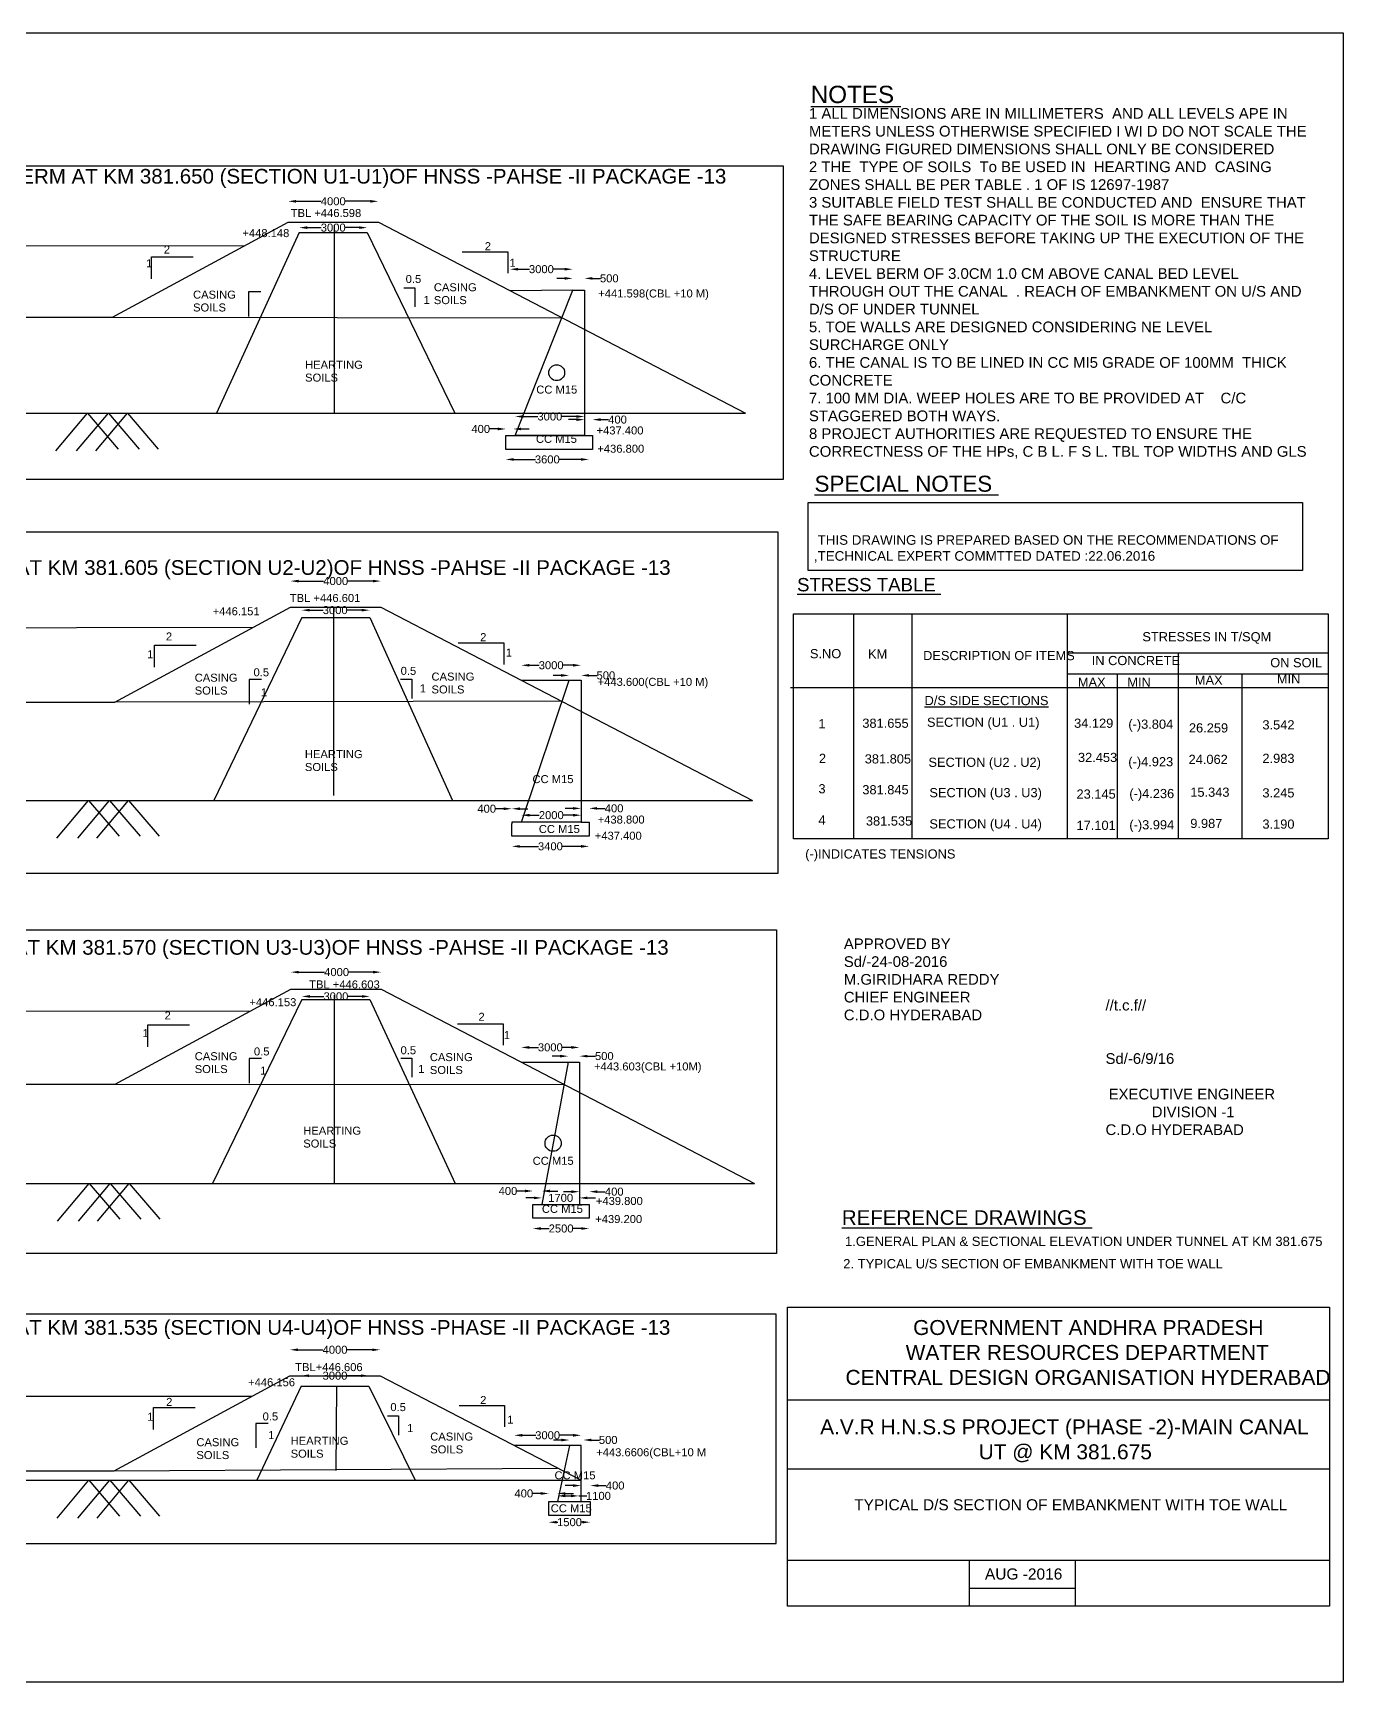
# Model space of a CAD drawing. Header units: inches. Extents: x 5012 to 859782, y 1317 to 619396.
# Drawn here: x 368622 to 859782, y 1317 to 619396 of the extents above; entities that cross this region are included whole.
import ezdxf

# ---------------------------------------------------------------- set-up
doc = ezdxf.new("R2010")
doc.units = ezdxf.units.IN
doc.header["$MEASUREMENT"] = 0
for name, color, linetype in [('DIMENSIONS', 7, 'Continuous'), ('TEXT', 1, 'Continuous'), ('TEXT @ 1', 1, 'Continuous')]:
    doc.layers.add(name, color=color, linetype=linetype)
doc.styles.add('Annotative', font='arial.ttf', dxfattribs={"height": 10})
doc.styles.get("Standard").update_dxf_attribs({"font": 'arial.ttf', "height": 3000})
doc.dimstyles.get("Standard").update_dxf_attribs({"dimtxt": 3000, "dimasz": 3000, "dimexe": 0.18, "dimexo": 0.0625, "dimgap": 0.09, "dimtad": 0, "dimtih": 1, "dimtoh": 1, "dimdec": 4, "dimzin": 0, "dimdsep": 46, "dimtxsty": 'Standard', "dimcen": 0.09, "dimse1": 1, "dimse2": 1, "dimadec": 0, "dimazin": 0, "dimtfac": 1, "dimtdec": 4, "dimtofl": 0, "dimtmove": 0, "dimatfit": 3, "dimfxl": 1, "dimtolj": 1, "dimtzin": 0, "dimarcsym": 0})

# ---------------------------------------------------------------- blocks, each defined once
blk = doc.blocks.new('*D10')
at = {"layer": 'Defpoints', "color": 0}
for p in [(570965, 530852), (547509, 522804), (570965, 522965)]:
    blk.add_point(p, dxfattribs=at)
at = {"layer": 'DIMENSIONS', "color": 0, "lineweight": -2}
for p, q in [((550509, 530852), (554763, 530852)), ((567965, 530852), (563710, 530852))]:
    blk.add_line(p, q, dxfattribs=at)
at = {"layer": 'DIMENSIONS', "color": 0}
for points in [[(550509, 531352), (550509, 530352), (547509, 530852)], [(567965, 531352), (567965, 530352), (570965, 530852)]]:
    blk.add_solid(points, dxfattribs=at)
at = {"layer": 'DIMENSIONS', "color": 0, "insert": (559237, 530852), "char_height": 3000, "attachment_point": 5}
blk.add_mtext('\\A1;3000', dxfattribs=at)
blk = doc.blocks.new('*D11')
at = {"layer": 'Defpoints', "color": 0}
for p in [(545866, 470970), (545866, 468372), (548640, 468372)]:
    blk.add_point(p, dxfattribs=at)
at = {"layer": 'DIMENSIONS', "color": 0, "lineweight": -2}
for p, q in [((542866, 470970), (539866, 470970)), ((551640, 470970), (554640, 470970))]:
    blk.add_line(p, q, dxfattribs=at)
at = {"layer": 'DIMENSIONS', "color": 0}
for points in [[(542866, 471470), (542866, 470470), (545866, 470970)], [(551640, 471470), (551640, 470470), (548640, 470970)]]:
    blk.add_solid(points, dxfattribs=at)
at = {"layer": 'DIMENSIONS', "color": 0, "insert": (536497, 470970), "char_height": 3000, "attachment_point": 5}
blk.add_mtext('\\A1;400', dxfattribs=at)
blk = doc.blocks.new('*D12')
at = {"layer": 'Defpoints', "color": 0}
for p in [(578416, 474478), (575375, 468481), (578416, 468481)]:
    blk.add_point(p, dxfattribs=at)
at = {"layer": 'DIMENSIONS', "color": 0, "lineweight": -2}
for p, q in [((572375, 474478), (569375, 474478)), ((581416, 474478), (584416, 474478))]:
    blk.add_line(p, q, dxfattribs=at)
at = {"layer": 'DIMENSIONS', "color": 0}
for points in [[(572375, 474978), (572375, 473978), (575375, 474478)], [(581416, 474978), (581416, 473978), (578416, 474478)]]:
    blk.add_solid(points, dxfattribs=at)
at = {"layer": 'DIMENSIONS', "color": 0, "insert": (587785, 474478), "char_height": 3000, "attachment_point": 5}
blk.add_mtext('\\A1;400', dxfattribs=at)
blk = doc.blocks.new('*D13')
at = {"layer": 'Defpoints', "color": 0}
for p in [(545866, 463291), (545866, 459548), (577051, 463291)]:
    blk.add_point(p, dxfattribs=at)
at = {"layer": 'DIMENSIONS', "color": 0, "lineweight": -2}
for p, q in [((548866, 459548), (556985, 459548)), ((574051, 459548), (565932, 459548))]:
    blk.add_line(p, q, dxfattribs=at)
at = {"layer": 'DIMENSIONS', "color": 0}
for points in [[(548866, 460048), (548866, 459048), (545866, 459548)], [(574051, 460048), (574051, 459048), (577051, 459548)]]:
    blk.add_solid(points, dxfattribs=at)
at = {"layer": 'DIMENSIONS', "color": 0, "insert": (561458, 459548), "char_height": 3000, "attachment_point": 5}
blk.add_mtext('\\A1;3600', dxfattribs=at)
blk = doc.blocks.new('*D14')
at = {"layer": 'Defpoints', "color": 0}
for p in [(575375, 475642), (549441, 468481), (575375, 468481)]:
    blk.add_point(p, dxfattribs=at)
at = {"layer": 'DIMENSIONS', "color": 0, "lineweight": -2}
for p, q in [((552441, 475642), (557935, 475642)), ((572375, 475642), (566882, 475642))]:
    blk.add_line(p, q, dxfattribs=at)
at = {"layer": 'DIMENSIONS', "color": 0}
for points in [[(552441, 476142), (552441, 475142), (549441, 475642)], [(572375, 476142), (572375, 475142), (575375, 475642)]]:
    blk.add_solid(points, dxfattribs=at)
at = {"layer": 'DIMENSIONS', "color": 0, "insert": (562408, 475642), "char_height": 3000, "attachment_point": 5}
blk.add_mtext('\\A1;3000', dxfattribs=at)
blk = doc.blocks.new('*D15')
at = {"layer": 'Defpoints', "color": 0}
for p in [(498137, 556299), (464276, 548498), (498137, 548498)]:
    blk.add_point(p, dxfattribs=at)
at = {"layer": 'DIMENSIONS', "color": 0, "lineweight": -2}
for p, q in [((467276, 556299), (476672, 556299)), ((495137, 556299), (485741, 556299))]:
    blk.add_line(p, q, dxfattribs=at)
at = {"layer": 'DIMENSIONS', "color": 0}
for points in [[(467276, 556799), (467276, 555799), (464276, 556299)], [(495137, 556799), (495137, 555799), (498137, 556299)]]:
    blk.add_solid(points, dxfattribs=at)
at = {"layer": 'DIMENSIONS', "color": 0, "insert": (481207, 556299), "char_height": 3000, "attachment_point": 5}
blk.add_mtext('\\A1;4000', dxfattribs=at)
blk = doc.blocks.new('*D16')
at = {"layer": 'Defpoints', "color": 0}
for p in [(468446, 546431), (468446, 544592), (493930, 544592)]:
    blk.add_point(p, dxfattribs=at)
at = {"layer": 'DIMENSIONS', "color": 0, "lineweight": -2}
for p, q in [((471446, 546431), (476715, 546431)), ((490930, 546431), (485662, 546431))]:
    blk.add_line(p, q, dxfattribs=at)
at = {"layer": 'DIMENSIONS', "color": 0}
for points in [[(471446, 546931), (471446, 545931), (468446, 546431)], [(490930, 546931), (490930, 545931), (493930, 546431)]]:
    blk.add_solid(points, dxfattribs=at)
at = {"layer": 'DIMENSIONS', "color": 0, "insert": (481188, 546431), "char_height": 3000, "attachment_point": 5}
blk.add_mtext('\\A1;3000', dxfattribs=at)
blk = doc.blocks.new('*D24')
at = {"layer": 'Defpoints', "color": 0}
for p in [(548103, 328630), (548103, 323541), (548170, 326032)]:
    blk.add_point(p, dxfattribs=at)
at = {"layer": 'DIMENSIONS', "color": 0, "lineweight": -2}
for p, q in [((545103, 328630), (542103, 328630)), ((551170, 328630), (554170, 328630))]:
    blk.add_line(p, q, dxfattribs=at)
at = {"layer": 'DIMENSIONS', "color": 0}
for points in [[(545103, 329130), (545103, 328130), (548103, 328630)], [(551170, 329130), (551170, 328130), (548170, 328630)]]:
    blk.add_solid(points, dxfattribs=at)
at = {"layer": 'DIMENSIONS', "color": 0, "insert": (538734, 328630), "char_height": 3000, "attachment_point": 5}
blk.add_mtext('\\A1;400', dxfattribs=at)
blk = doc.blocks.new('*D17')
at = {"layer": 'Defpoints', "color": 0}
for p in [(577136, 328771), (574104, 323541), (577136, 323541)]:
    blk.add_point(p, dxfattribs=at)
at = {"layer": 'DIMENSIONS', "color": 0, "lineweight": -2}
for p, q in [((571104, 328771), (568104, 328771)), ((580136, 328771), (583136, 328771))]:
    blk.add_line(p, q, dxfattribs=at)
at = {"layer": 'DIMENSIONS', "color": 0}
for points in [[(571104, 329271), (571104, 328271), (574104, 328771)], [(580136, 329271), (580136, 328271), (577136, 328771)]]:
    blk.add_solid(points, dxfattribs=at)
at = {"layer": 'DIMENSIONS', "color": 0, "insert": (586505, 328771), "char_height": 3000, "attachment_point": 5}
blk.add_mtext('\\A1;400', dxfattribs=at)
blk = doc.blocks.new('*D25')
at = {"layer": 'Defpoints', "color": 0}
for p in [(499061, 413959), (465201, 404242), (499061, 404242)]:
    blk.add_point(p, dxfattribs=at)
at = {"layer": 'DIMENSIONS', "color": 0, "lineweight": -2}
for p, q in [((468201, 413959), (477596, 413959)), ((496061, 413959), (486666, 413959))]:
    blk.add_line(p, q, dxfattribs=at)
at = {"layer": 'DIMENSIONS', "color": 0}
for points in [[(468201, 414459), (468201, 413459), (465201, 413959)], [(496061, 414459), (496061, 413459), (499061, 413959)]]:
    blk.add_solid(points, dxfattribs=at)
at = {"layer": 'DIMENSIONS', "color": 0, "insert": (482131, 413959), "char_height": 3000, "attachment_point": 5}
blk.add_mtext('\\A1;4000', dxfattribs=at)
blk = doc.blocks.new('*D26')
at = {"layer": 'Defpoints', "color": 0}
for p in [(469371, 403065), (469371, 400337), (494855, 400337)]:
    blk.add_point(p, dxfattribs=at)
at = {"layer": 'DIMENSIONS', "color": 0, "lineweight": -2}
for p, q in [((472371, 403065), (477457, 403065)), ((491855, 403065), (486404, 403065))]:
    blk.add_line(p, q, dxfattribs=at)
at = {"layer": 'DIMENSIONS', "color": 0}
for points in [[(472371, 403565), (472371, 402565), (469371, 403065)], [(491855, 403565), (491855, 402565), (494855, 403065)]]:
    blk.add_solid(points, dxfattribs=at)
at = {"layer": 'DIMENSIONS', "color": 0, "insert": (481930, 403065), "char_height": 3000, "attachment_point": 5}
blk.add_mtext('\\A1;3000', dxfattribs=at)
blk = doc.blocks.new('*D27')
at = {"layer": 'Defpoints', "color": 0}
for p in [(574104, 382401), (551693, 376852), (574104, 376852)]:
    blk.add_point(p, dxfattribs=at)
at = {"layer": 'DIMENSIONS', "color": 0, "lineweight": -2}
for p, q in [((554693, 382401), (558425, 382401)), ((571104, 382401), (567372, 382401))]:
    blk.add_line(p, q, dxfattribs=at)
at = {"layer": 'DIMENSIONS', "color": 0}
for points in [[(554693, 382901), (554693, 381901), (551693, 382401)], [(571104, 382901), (571104, 381901), (574104, 382401)]]:
    blk.add_solid(points, dxfattribs=at)
at = {"layer": 'DIMENSIONS', "color": 0, "insert": (562898, 382401), "char_height": 3000, "attachment_point": 5}
blk.add_mtext('\\A1;3000', dxfattribs=at)
blk = doc.blocks.new('*D28')
at = {"layer": 'Defpoints', "color": 0}
for p in [(574104, 378603), (569629, 376852), (574104, 376852)]:
    blk.add_point(p, dxfattribs=at)
at = {"layer": 'DIMENSIONS', "color": 0, "lineweight": -2}
for p, q in [((566629, 378603), (563629, 378603)), ((577104, 378603), (580104, 378603))]:
    blk.add_line(p, q, dxfattribs=at)
at = {"layer": 'DIMENSIONS', "color": 0}
for points in [[(566629, 379103), (566629, 378103), (569629, 378603)], [(577104, 379103), (577104, 378103), (574104, 378603)]]:
    blk.add_solid(points, dxfattribs=at)
at = {"layer": 'DIMENSIONS', "color": 0, "insert": (583413, 378603), "char_height": 3000, "attachment_point": 5}
blk.add_mtext('\\A1;500', dxfattribs=at)
blk = doc.blocks.new('*D29')
at = {"layer": 'Defpoints', "color": 0}
for p in [(575375, 527418), (570965, 522965), (575375, 522965)]:
    blk.add_point(p, dxfattribs=at)
at = {"layer": 'DIMENSIONS', "color": 0, "lineweight": -2}
for p, q in [((567965, 527418), (564965, 527418)), ((578375, 527418), (581375, 527418))]:
    blk.add_line(p, q, dxfattribs=at)
at = {"layer": 'DIMENSIONS', "color": 0}
for points in [[(567965, 527918), (567965, 526918), (570965, 527418)], [(578375, 527918), (578375, 526918), (575375, 527418)]]:
    blk.add_solid(points, dxfattribs=at)
at = {"layer": 'DIMENSIONS', "color": 0, "insert": (584685, 527418), "char_height": 3000, "attachment_point": 5}
blk.add_mtext('\\A1;500', dxfattribs=at)
blk = doc.blocks.new('*D31')
at = {"layer": 'Defpoints', "color": 0}
for p in [(548103, 318310), (577136, 318310), (577136, 314533)]:
    blk.add_point(p, dxfattribs=at)
at = {"layer": 'DIMENSIONS', "color": 0, "lineweight": -2}
for p, q in [((551103, 314533), (558146, 314533)), ((574136, 314533), (567093, 314533))]:
    blk.add_line(p, q, dxfattribs=at)
at = {"layer": 'DIMENSIONS', "color": 0}
for points in [[(551103, 315033), (551103, 314033), (548103, 314533)], [(574136, 315033), (574136, 314033), (577136, 314533)]]:
    blk.add_solid(points, dxfattribs=at)
at = {"layer": 'DIMENSIONS', "color": 0, "insert": (562620, 314533), "char_height": 3000, "attachment_point": 5}
blk.add_mtext('\\A1;3400', dxfattribs=at)
blk = doc.blocks.new('*D32')
at = {"layer": 'Defpoints', "color": 0}
for p in [(551781, 323541), (574104, 326213), (574104, 323541)]:
    blk.add_point(p, dxfattribs=at)
at = {"layer": 'DIMENSIONS', "color": 0, "lineweight": -2}
for p, q in [((554781, 326213), (558442, 326213)), ((571104, 326213), (567442, 326213))]:
    blk.add_line(p, q, dxfattribs=at)
at = {"layer": 'DIMENSIONS', "color": 0}
for points in [[(554781, 326713), (554781, 325713), (551781, 326213)], [(571104, 326713), (571104, 325713), (574104, 326213)]]:
    blk.add_solid(points, dxfattribs=at)
at = {"layer": 'DIMENSIONS', "color": 0, "insert": (562942, 326213), "char_height": 3000, "attachment_point": 5}
blk.add_mtext('\\A1;2000', dxfattribs=at)
blk = doc.blocks.new('*D42')
at = {"layer": 'Defpoints', "color": 0}
for p in [(499146, 267387), (465285, 260992), (499146, 260992)]:
    blk.add_point(p, dxfattribs=at)
at = {"layer": 'DIMENSIONS', "color": 0, "lineweight": -2}
for p, q in [((468285, 267387), (477930, 267387)), ((496146, 267387), (487000, 267387))]:
    blk.add_line(p, q, dxfattribs=at)
at = {"layer": 'DIMENSIONS', "color": 0}
for points in [[(468285, 267887), (468285, 266887), (465285, 267387)], [(496146, 267887), (496146, 266887), (499146, 267387)]]:
    blk.add_solid(points, dxfattribs=at)
at = {"layer": 'DIMENSIONS', "color": 0, "insert": (482465, 267387), "char_height": 3000, "attachment_point": 5}
blk.add_mtext('\\A1;4000', dxfattribs=at)
blk = doc.blocks.new('*D43')
at = {"layer": 'Defpoints', "color": 0}
for p in [(469455, 257087), (494939, 258293), (494939, 257087)]:
    blk.add_point(p, dxfattribs=at)
at = {"layer": 'DIMENSIONS', "color": 0, "lineweight": -2}
for p, q in [((472455, 258293), (477724, 258293)), ((491939, 258293), (486671, 258293))]:
    blk.add_line(p, q, dxfattribs=at)
at = {"layer": 'DIMENSIONS', "color": 0}
for points in [[(472455, 258793), (472455, 257793), (469455, 258293)], [(491939, 258793), (491939, 257793), (494939, 258293)]]:
    blk.add_solid(points, dxfattribs=at)
at = {"layer": 'DIMENSIONS', "color": 0, "insert": (482197, 258293), "char_height": 3000, "attachment_point": 5}
blk.add_mtext('\\A1;3000', dxfattribs=at)
blk = doc.blocks.new('*D44')
at = {"layer": 'Defpoints', "color": 0}
for p in [(573515, 239182), (551661, 233663), (573515, 233663)]:
    blk.add_point(p, dxfattribs=at)
at = {"layer": 'DIMENSIONS', "color": 0, "lineweight": -2}
for p, q in [((554661, 239182), (558114, 239182)), ((570515, 239182), (567061, 239182))]:
    blk.add_line(p, q, dxfattribs=at)
at = {"layer": 'DIMENSIONS', "color": 0}
for points in [[(554661, 239682), (554661, 238682), (551661, 239182)], [(570515, 239682), (570515, 238682), (573515, 239182)]]:
    blk.add_solid(points, dxfattribs=at)
at = {"layer": 'DIMENSIONS', "color": 0, "insert": (562588, 239182), "char_height": 3000, "attachment_point": 5}
blk.add_mtext('\\A1;3000', dxfattribs=at)
blk = doc.blocks.new('*D45')
at = {"layer": 'Defpoints', "color": 0}
for p in [(573515, 235906), (569255, 233663), (573515, 233663)]:
    blk.add_point(p, dxfattribs=at)
at = {"layer": 'DIMENSIONS', "color": 0, "lineweight": -2}
for p, q in [((566255, 235906), (563255, 235906)), ((576515, 235906), (579515, 235906))]:
    blk.add_line(p, q, dxfattribs=at)
at = {"layer": 'DIMENSIONS', "color": 0}
for points in [[(566255, 236406), (566255, 235406), (569255, 235906)], [(576515, 236406), (576515, 235406), (573515, 235906)]]:
    blk.add_solid(points, dxfattribs=at)
at = {"layer": 'DIMENSIONS', "color": 0, "insert": (582824, 235906), "char_height": 3000, "attachment_point": 5}
blk.add_mtext('\\A1;500', dxfattribs=at)
blk = doc.blocks.new('*D46')
at = {"layer": 'Defpoints', "color": 0}
for p in [(559417, 180333), (573515, 182768), (573515, 180333)]:
    blk.add_point(p, dxfattribs=at)
at = {"layer": 'DIMENSIONS', "color": 0, "lineweight": -2}
for p, q in [((556417, 182768), (553417, 182768)), ((576515, 182768), (579515, 182768))]:
    blk.add_line(p, q, dxfattribs=at)
at = {"layer": 'DIMENSIONS', "color": 0}
for points in [[(556417, 183268), (556417, 182268), (559417, 182768)], [(576515, 183268), (576515, 182268), (573515, 182768)]]:
    blk.add_solid(points, dxfattribs=at)
at = {"layer": 'DIMENSIONS', "color": 0, "insert": (566466, 182768), "char_height": 3000, "attachment_point": 5}
blk.add_mtext('\\A1;1700', dxfattribs=at)
blk = doc.blocks.new('*D47')
at = {"layer": 'Defpoints', "color": 0}
for p in [(556068, 185353), (556068, 180333), (559417, 180333)]:
    blk.add_point(p, dxfattribs=at)
at = {"layer": 'DIMENSIONS', "color": 0, "lineweight": -2}
for p, q in [((553068, 185353), (550068, 185353)), ((562417, 185353), (565417, 185353))]:
    blk.add_line(p, q, dxfattribs=at)
at = {"layer": 'DIMENSIONS', "color": 0}
for points in [[(553068, 185853), (553068, 184853), (556068, 185353)], [(562417, 185853), (562417, 184853), (559417, 185353)]]:
    blk.add_solid(points, dxfattribs=at)
at = {"layer": 'DIMENSIONS', "color": 0, "insert": (546699, 185353), "char_height": 3000, "attachment_point": 5}
blk.add_mtext('\\A1;400', dxfattribs=at)
blk = doc.blocks.new('*D48')
at = {"layer": 'Defpoints', "color": 0}
for p in [(573515, 180333), (577185, 185101), (577185, 180333)]:
    blk.add_point(p, dxfattribs=at)
at = {"layer": 'DIMENSIONS', "color": 0, "lineweight": -2}
for p, q in [((570515, 185101), (567515, 185101)), ((580185, 185101), (583185, 185101))]:
    blk.add_line(p, q, dxfattribs=at)
at = {"layer": 'DIMENSIONS', "color": 0}
for points in [[(570515, 185601), (570515, 184601), (573515, 185101)], [(580185, 185601), (580185, 184601), (577185, 185101)]]:
    blk.add_solid(points, dxfattribs=at)
at = {"layer": 'DIMENSIONS', "color": 0, "insert": (586554, 185101), "char_height": 3000, "attachment_point": 5}
blk.add_mtext('\\A1;400', dxfattribs=at)
blk = doc.blocks.new('*D49')
at = {"layer": 'Defpoints', "color": 0}
for p in [(556068, 175221), (577185, 175221), (556068, 171291)]:
    blk.add_point(p, dxfattribs=at)
at = {"layer": 'DIMENSIONS', "color": 0, "lineweight": -2}
for p, q in [((559068, 171291), (562127, 171291)), ((574185, 171291), (571127, 171291))]:
    blk.add_line(p, q, dxfattribs=at)
at = {"layer": 'DIMENSIONS', "color": 0}
for points in [[(559068, 171791), (559068, 170791), (556068, 171291)], [(574185, 171791), (574185, 170791), (577185, 171291)]]:
    blk.add_solid(points, dxfattribs=at)
at = {"layer": 'DIMENSIONS', "color": 0, "insert": (566627, 171291), "char_height": 3000, "attachment_point": 5}
blk.add_mtext('\\A1;2500', dxfattribs=at)
blk = doc.blocks.new('*D50')
at = {"layer": 'Defpoints', "color": 0}
for p in [(562014, 63736), (577533, 63736), (577533, 61213)]:
    blk.add_point(p, dxfattribs=at)
at = {"layer": 'DIMENSIONS', "color": 0, "lineweight": -2}
for p, q in [((565014, 61213), (565440, 61213)), ((574533, 61213), (574107, 61213))]:
    blk.add_line(p, q, dxfattribs=at)
at = {"layer": 'DIMENSIONS', "color": 0}
for points in [[(565014, 61713), (565014, 60713), (562014, 61213)], [(574533, 61713), (574533, 60713), (577533, 61213)]]:
    blk.add_solid(points, dxfattribs=at)
at = {"layer": 'DIMENSIONS', "color": 0, "insert": (569774, 61213), "char_height": 3000, "attachment_point": 5}
blk.add_mtext('\\A1;1500', dxfattribs=at)
blk = doc.blocks.new('*D51')
at = {"layer": 'Defpoints', "color": 0}
for p in [(565252, 68965), (573288, 71073), (573288, 68965)]:
    blk.add_point(p, dxfattribs=at)
at = {"layer": 'DIMENSIONS', "color": 0, "lineweight": -2}
for p, q in [((568252, 71073), (570288, 71073)), ((573288, 71073), (576288, 71073))]:
    blk.add_line(p, q, dxfattribs=at)
at = {"layer": 'DIMENSIONS', "color": 0}
for points in [[(568252, 71573), (568252, 70573), (565252, 71073)], [(570288, 71573), (570288, 70573), (573288, 71073)]]:
    blk.add_solid(points, dxfattribs=at)
at = {"layer": 'DIMENSIONS', "color": 0, "insert": (580622, 71073), "char_height": 3000, "attachment_point": 5}
blk.add_mtext('\\A1;1100', dxfattribs=at)
blk = doc.blocks.new('*D52')
at = {"layer": 'Defpoints', "color": 0}
for p in [(562014, 71989), (562014, 68965), (565252, 68965)]:
    blk.add_point(p, dxfattribs=at)
at = {"layer": 'DIMENSIONS', "color": 0, "lineweight": -2}
for p, q in [((559014, 71989), (556014, 71989)), ((568252, 71989), (571252, 71989))]:
    blk.add_line(p, q, dxfattribs=at)
at = {"layer": 'DIMENSIONS', "color": 0}
for points in [[(559014, 72489), (559014, 71489), (562014, 71989)], [(568252, 72489), (568252, 71489), (565252, 71989)]]:
    blk.add_solid(points, dxfattribs=at)
at = {"layer": 'DIMENSIONS', "color": 0, "insert": (552645, 71989), "char_height": 3000, "attachment_point": 5}
blk.add_mtext('\\A1;400', dxfattribs=at)
blk = doc.blocks.new('*D53')
at = {"layer": 'Defpoints', "color": 0}
for p in [(577533, 74947), (574126, 69008), (577533, 68965)]:
    blk.add_point(p, dxfattribs=at)
at = {"layer": 'DIMENSIONS', "color": 0, "lineweight": -2}
for p, q in [((571126, 74947), (568126, 74947)), ((580533, 74947), (583533, 74947))]:
    blk.add_line(p, q, dxfattribs=at)
at = {"layer": 'DIMENSIONS', "color": 0}
for points in [[(571126, 75447), (571126, 74447), (574126, 74947)], [(580533, 75447), (580533, 74447), (577533, 74947)]]:
    blk.add_solid(points, dxfattribs=at)
at = {"layer": 'DIMENSIONS', "color": 0, "insert": (586902, 74947), "char_height": 3000, "attachment_point": 5}
blk.add_mtext('\\A1;400', dxfattribs=at)
blk = doc.blocks.new('*D54')
at = {"layer": 'Defpoints', "color": 0}
for p in [(569774, 90010), (574980, 92028), (574980, 89985)]:
    blk.add_point(p, dxfattribs=at)
at = {"layer": 'DIMENSIONS', "color": 0, "lineweight": -2}
for p, q in [((566774, 92028), (563774, 92028)), ((577980, 92028), (580980, 92028))]:
    blk.add_line(p, q, dxfattribs=at)
at = {"layer": 'DIMENSIONS', "color": 0}
for points in [[(566774, 92528), (566774, 91528), (569774, 92028)], [(577980, 92528), (577980, 91528), (574980, 92028)]]:
    blk.add_solid(points, dxfattribs=at)
at = {"layer": 'DIMENSIONS', "color": 0, "insert": (584289, 92028), "char_height": 3000, "attachment_point": 5}
blk.add_mtext('\\A1;500', dxfattribs=at)
blk = doc.blocks.new('*D55')
at = {"layer": 'Defpoints', "color": 0}
for p in [(549031, 93789), (549031, 89981), (574126, 90016)]:
    blk.add_point(p, dxfattribs=at)
at = {"layer": 'DIMENSIONS', "color": 0, "lineweight": -2}
for p, q in [((552031, 93789), (557105, 93789)), ((571126, 93789), (566052, 93789))]:
    blk.add_line(p, q, dxfattribs=at)
at = {"layer": 'DIMENSIONS', "color": 0}
for points in [[(552031, 94289), (552031, 93289), (549031, 93789)], [(571126, 94289), (571126, 93289), (574126, 93789)]]:
    blk.add_solid(points, dxfattribs=at)
at = {"layer": 'DIMENSIONS', "color": 0, "insert": (561578, 93789), "char_height": 3000, "attachment_point": 5}
blk.add_mtext('\\A1;3000', dxfattribs=at)
blk = doc.blocks.new('*D56')
at = {"layer": 'Defpoints', "color": 0}
for p in [(464943, 125842), (464943, 116120), (498804, 116120)]:
    blk.add_point(p, dxfattribs=at)
at = {"layer": 'DIMENSIONS', "color": 0, "lineweight": -2}
for p, q in [((467943, 125842), (477339, 125842)), ((495804, 125842), (486409, 125842))]:
    blk.add_line(p, q, dxfattribs=at)
at = {"layer": 'DIMENSIONS', "color": 0}
for points in [[(467943, 126342), (467943, 125342), (464943, 125842)], [(495804, 126342), (495804, 125342), (498804, 125842)]]:
    blk.add_solid(points, dxfattribs=at)
at = {"layer": 'DIMENSIONS', "color": 0, "insert": (481874, 125842), "char_height": 3000, "attachment_point": 5}
blk.add_mtext('\\A1;4000', dxfattribs=at)
blk = doc.blocks.new('*D57')
at = {"layer": 'Defpoints', "color": 0}
for p in [(469113, 116120), (469113, 112215), (494597, 112215)]:
    blk.add_point(p, dxfattribs=at)
at = {"layer": 'DIMENSIONS', "color": 0, "lineweight": -2}
for p, q in [((472113, 116120), (477382, 116120)), ((491597, 116120), (486329, 116120))]:
    blk.add_line(p, q, dxfattribs=at)
at = {"layer": 'DIMENSIONS', "color": 0}
for points in [[(472113, 116620), (472113, 115620), (469113, 116120)], [(491597, 116620), (491597, 115620), (494597, 116120)]]:
    blk.add_solid(points, dxfattribs=at)
at = {"layer": 'DIMENSIONS', "color": 0, "insert": (481855, 116120), "char_height": 3000, "attachment_point": 5}
blk.add_mtext('\\A1;3000', dxfattribs=at)

msp = doc.modelspace()

# ---------------------------------------------------------------- linework, layer by layer
at = {"color": 0}
msp.add_lwpolyline([(652622.36034, 374074.69126), (854217.55898, 374074.69126)], dxfattribs=at)
at = {"layer": 'DIMENSIONS', "color": 0}
for points in [[(5012.33113, 619395.59217), (859782.31303, 619395.59217), (859782.31303, 1317.20297), (5012.33113, 1317.20297)], [(33661.98835, 569647.71186), (649913.94084, 569647.71186), (649913.94084, 452093.48207), (33661.98835, 452093.48207)], [(545866.01714, 468481.25527), (578415.88902, 468481.25527), (578415.88902, 463290.89327), (545866.01714, 463290.89327)], [(647979.83723, 432248.26187), (35446.24444, 432248.26187), (35446.24444, 304423.79149), (647979.83723, 304423.79149)], [(35446.89334, 283267.52488), (647376.33413, 283267.52488), (647376.33413, 161914.6601), (35446.89334, 161914.6601)], [(556068.18512, 180332.91751), (577185.00563, 180332.91751), (577185.00563, 175220.98789), (556068.18512, 175220.98789)], [(647214.18802, 139222.48834), (33545.0689, 139222.48834), (33545.0689, 53288.81789), (647214.18802, 53288.81789)], [(562014.47078, 68965.24565), (577532.64403, 68965.24565), (577532.64403, 63736.34967), (562014.47078, 63736.34967)]]:
    msp.add_lwpolyline(points, close=True, dxfattribs=at)
for points in [[(40727.79961, 476863.54588), (178870.70866, 547377.68139), (238186.43709, 547377.68139), (304917.77431, 512848.58452), (398392.13588, 512848.58452), (464276.24373, 548497.644), (498136.87893, 548497.644), (635784.64255, 476863.54588)], [(468446.00786, 544592.43061), (437371.09388, 476863.54588)], [(468446.00786, 544592.43061), (493930.16809, 544592.43061)], [(481505.93872, 547377.68139), (481505.93872, 476863.54588)], [(493930.16809, 544592.43061), (526786.67628, 476863.54588)], [(253202.56559, 539607.81828), (448020.14859, 539701.67603)], [(413084.72397, 527206.56282), (413084.72397, 535451.64559), (428733.9039, 535451.64559)], [(529562.84873, 537345.68698), (546681.67249, 537345.68698), (546681.67249, 529336.08633)], [(398392.13588, 512848.58452), (566960.76074, 512680.59494), (570964.5198, 522964.62885), (547509.07299, 522803.56442)], [(454027.12164, 522321.62834), (449413.43145, 522321.62834), (449413.43145, 513102.32512)], [(507671.37496, 523925.27162), (511827.13838, 523925.27162), (511827.13838, 516701.79429)], [(570964.5198, 522964.62885), (575375.46173, 522964.62885), (575375.46173, 468481.25527), (549440.80959, 468481.25527), (566960.76074, 512680.59494)], [(40727.79961, 476863.54588), (635784.64255, 476863.54588)], [(377169.77551, 462726.92153), (389062.23648, 476863.54588), (400584.98207, 463465.70129)], [(384995.38449, 462726.92153), (396887.84546, 476863.54588), (408410.59105, 463465.70129)], [(392143.18652, 462726.92153), (404035.6475, 476863.54588), (415558.39309, 463465.70129)], [(39909.67129, 331718.70544), (179795.25576, 403122.3781), (239110.98419, 403122.3781), (305842.3214, 368593.28124), (399316.68298, 368593.28124), (465200.79083, 404242.34072), (499061.42603, 404242.34072), (638418.47061, 331718.70544)], [(481259.96344, 404112.16169), (481259.96344, 333598.02618)], [(252336.50634, 396279.03651), (451173.24897, 396652.21481)], [(469370.55496, 400337.12732), (436410.88979, 331718.70544)], [(469370.55496, 400337.12732), (494854.71519, 400337.12732)], [(494854.71519, 400337.12732), (525944.40234, 331718.70544)], [(414122.51132, 381736.35082), (414122.51132, 389981.43359), (429771.69125, 389981.43359)], [(528003.95553, 390763.89131), (545122.77928, 390763.89131), (545122.77928, 382754.29066)], [(506459.03045, 377224.89507), (510614.79387, 377224.89507), (510614.79387, 370001.41774)], [(454256.35401, 377013.97116), (449642.66382, 377013.97116), (449642.66382, 367794.66793)], [(551692.76831, 376852.14826), (574103.5797, 376852.14826), (574103.5797, 323540.86289), (577135.98934, 323540.86289), (577135.98934, 318310.00018), (548103.06213, 318310.00018), (548103.06213, 322978.86972)], [(551780.98742, 323540.86289), (569629.24833, 376852.14826)], [(566967.84451, 368902.75425), (399316.68298, 368593.28124)], [(39909.67129, 331718.70544), (638418.47061, 331718.70544)], [(377564.73356, 317582.08108), (389457.19453, 331718.70544), (400979.94012, 318320.86084)], [(385390.34254, 317582.08108), (397282.80351, 331718.70544), (408805.5491, 318320.86084)], [(392538.14457, 317582.08108), (404430.60555, 331718.70544), (415953.35114, 318320.86084)], [(574103.5797, 323540.86289), (548103.06213, 323540.86289), (548103.06213, 322978.86972)], [(39386.09497, 188158.2435), (179879.70833, 259872.2805), (239195.43677, 259872.2805), (305926.77398, 225343.18363), (399401.13555, 225343.18363), (465285.24341, 260992.24311), (499145.87861, 260992.24311), (639099.30058, 188158.2435)], [(469455.00754, 257087.02972), (435877.52469, 188158.2435)], [(469455.00754, 257087.02972), (494939.16777, 257087.02972)], [(481512.00522, 258780.91285), (481512.00522, 188266.77735)], [(494939.16777, 257087.02972), (526956.6608, 188158.2435)], [(253047.72112, 252704.63051), (450269.25938, 252867.28362)], [(411643.11261, 239426.09365), (411643.11261, 247671.17642), (427292.29253, 247671.17642)], [(527741.53871, 248022.19241), (544860.36247, 248022.19241), (544860.36247, 240012.59176)], [(454346.15169, 235002.33714), (449732.46149, 235002.33714), (449732.46149, 225783.03391)], [(506541.78639, 235202.17545), (510697.54981, 235202.17545), (510697.54981, 227978.69812)], [(551660.58804, 233662.74825), (573514.71177, 233662.74825), (573514.71177, 180332.91751)], [(569255.47067, 233662.74825), (559417.10744, 180332.91751)], [(399401.13555, 225343.18363), (567735.14115, 225297.29367)], [(39386.09497, 188158.2435), (639099.30058, 188158.2435)], [(377811.49785, 174021.61914), (389703.95882, 188158.2435), (401226.70441, 174760.39891)], [(385637.10683, 174021.61914), (397529.5678, 188158.2435), (409052.31339, 174760.39891)], [(392784.90887, 174021.61914), (404677.36984, 188158.2435), (416200.11543, 174760.39891)], [(104938.18456, 76920.90258), (179537.79781, 114999.78244), (238853.52625, 114999.78244), (305584.86346, 80470.68558), (399059.22503, 80470.68558), (464943.33289, 116119.74506), (498803.96809, 116119.74506), (574126.10022, 76920.90258)], [(469113.09702, 112214.53166), (452594.92455, 76920.90258)], [(469113.09702, 112214.53166), (494597.25725, 112214.53166)], [(482415.77699, 112389.61097), (482230.23775, 80642.26503)], [(494597.25725, 112214.53166), (511923.62605, 76920.90258)], [(251386.05566, 108515.01921), (450849.92093, 108493.97767)], [(413810.26783, 95919.33125), (413810.26783, 104164.41403), (429459.44775, 104164.41403)], [(501558.18425, 101031.79659), (505713.94767, 101031.79659), (505713.94767, 93808.31926)], [(528346.75575, 104915.25314), (545465.5795, 104915.25314), (545465.5795, 96905.65249)], [(456785.3656, 98272.64011), (452171.6754, 98272.64011), (452171.6754, 89053.33688)], [(574126.10022, 90016.02926), (549030.8338, 89980.88067)], [(569773.57792, 90009.93309), (565251.66672, 68965.24565)], [(574126.10022, 69008.49149), (574126.10022, 90016.02926)], [(399059.22503, 80470.68558), (565323.93062, 81501.69244)], [(104938.18456, 76920.90258), (574126.10022, 76920.90258)], [(377660.3867, 62784.27822), (389552.84768, 76920.90258), (401075.59326, 63523.05798)], [(385485.99568, 62784.27822), (397378.45666, 76920.90258), (408901.20224, 63523.05798)], [(392633.79772, 62784.27822), (404526.2587, 76920.90258), (416049.00428, 63523.05798)]]:
    msp.add_lwpolyline(points, dxfattribs=at)
for centre, radius in [((564969.06266, 492075.00759), 2982.69804), ((563650.64885, 203281.25167), 3051.35807)]:
    msp.add_circle(centre, radius, dxfattribs=at)
at = {"layer": 'TEXT', "color": 0}
for points in [[(659220.95273, 443446.61986), (844560.36614, 443446.61986), (844560.36614, 417982.23437), (659220.95273, 417982.23437)], [(653701.11962, 401711.12453), (854217.55898, 401711.12453), (854217.55898, 317365.35197), (653701.11962, 317365.35197)], [(651527.14069, 141849.21006), (854750.15586, 141849.21006), (854750.15586, 29768.3437), (651527.14069, 29768.3437)]]:
    msp.add_lwpolyline(points, close=True, dxfattribs=at)
for points in [[(676217.06054, 401711.12453), (676217.06054, 317365.35197)], [(698080.14371, 401711.12453), (698080.14371, 317365.35197)], [(756304.54634, 401711.12453), (756304.54634, 317365.35197)], [(756304.54634, 387120.80196), (854217.55898, 387120.80196)], [(798025.81894, 387120.80196), (798025.81894, 317365.35197)], [(756304.54634, 379249.20638), (854217.55898, 379249.20638)], [(775148.18151, 379249.20638), (775148.18151, 317365.35197)], [(821812.80924, 379249.20638), (821812.80924, 317365.35197)], [(651527.14069, 107098.78466), (854750.15586, 107098.78466)], [(651527.14069, 81174.55616), (854750.15586, 81174.55616)], [(651527.14069, 46948.30068), (854750.15586, 46948.30068)], [(719599.0509, 46948.30068), (719599.0509, 29768.3437)], [(759413.25999, 46948.30068), (759413.25999, 29768.3437)], [(719599.0509, 36521.76016), (759413.25999, 36521.76016)]]:
    msp.add_lwpolyline(points, dxfattribs=at)

# ---------------------------------------------------------------- texts
at = {"color": 0, "attachment_point": 1}
for s, insert, char_height, width in [('1 ALL DIMENSIONS ARE IN MILLIMETERS  AND ALL LEVELS APE IN METERS UNLESS OTHERWISE SPECIFIED I WI D DO NOT SCALE THE DRAWING FIGURED DIMENSIONS SHALL ONLY BE CONSIDERED \\P2 THE  TYPE OF SOILS  To BE USED IN  HEARTING AND  CASING ZONES SHALL BE PER TABLE . 1 OF IS 12697-1987 \\P3 SUITABLE FIELD TEST SHALL BE CONDUCTED AND  ENSURE THAT THE SAFE BEARING CAPACITY OF THE SOIL IS MORE THAN THE DESIGNED STRESSES BEFORE TAKING UP THE EXECUTION OF THE STRUCTURE  \\P4. LEVEL BERM OF 3.0CM 1.0 CM ABOVE CANAL BED LEVEL THROUGH OUT THE CANAL  . REACH OF EMBANKMENT ON U/S AND D/S OF UNDER TUNNEL \\P5. TOE WALLS ARE DESIGNED CONSIDERING NE LEVEL SURCHARGE ONLY \\P6. THE CANAL IS TO BE LINED IN CC MI5 GRADE OF 100MM  THICK  CONCRETE\\P7. 100 MM DIA. WEEP HOLES ARE TO BE PROVIDED AT    C/C STAGGERED BOTH WAYS. \\P8 PROJECT AUTHORITIES ARE REQUESTED TO ENSURE THE CORRECTNESS OF THE HPs, C B L. F S L. TBL TOP WIDTHS AND GLS ', (659550.47972, 591249.51901), 4000, 186735.2406705), (' THIS DRAWING IS PREPARED BASED ON THE RECOMMENDATIONS OF \\P,TECHNICAL EXPERT COMMTTED DATED :22.06.2016', (661393.25152, 431162.55802), 3591.8495553, 174051.9640719)]:
    msp.add_mtext(s, dxfattribs=dict(at, insert=insert, char_height=char_height, width=width))
at = {"layer": 'DIMENSIONS', "color": 0}
for s, height, p in [('TYPICAL SECTION OF EMBANKMENT WITH TOE WALL WITH LEVEL BERM AT KM 381.650 (SECTION U1-U1)OF HNSS -PAHSE -II PACKAGE -13', 5500, (108624.58431, 562942.55998)), ('TYPICAL SECTION OF EMBANKMENT WITH TOE WALL WITH LEVEL BERM AT KM 381.605 (SECTION U2-U2)OF HNSS -PAHSE -II PACKAGE -13', 5500, (87739.7586, 416294.03265)), ('TYPICAL SECTION OF EMBANKMENT WITH TOE WALL WITH LEVEL BERM AT KM 381.570 (SECTION U3-U3)OF HNSS -PAHSE -II PACKAGE -13', 5500, (87006.62175, 273923.41133)), ('+446.153', 3000, (449764.72091, 254631.04209)), ('%%UREFERENCE DRAWINGS ', 5500, (671875.08736, 172661.39399)), ('1.GENERAL PLAN & SECTIONAL ELEVATION UNDER TUNNEL AT KM 381.675', 3500, (673039.2604, 164733.95614)), ('2. TYPICAL U/S SECTION OF EMBANKMENT WITH TOE WALL', 3500, (672388.6907, 156346.30103)), ('TYPICAL SECTION OF EMBANKMENT WITH TOE WALL WITH LEVEL BERM AT KM 381.535 (SECTION U4-U4)OF HNSS -PHASE -II PACKAGE -13', 5500, (87634.66797, 131477.38555))]:
    msp.add_text(s, height=height, dxfattribs=at).set_placement(p)
at = {"layer": 'TEXT', "color": 0}
for s, height, p in [('%%UNOTES ', 6500, (660209.41681, 593111.54192)), ('TBL +446.598', 3000, (465253.87352, 550423.17633)), ('+448.148', 3000, (447143.07211, 542889.77049)), ('2', 3000, (417669.78167, 536725.83787)), ('2', 3000, (538008.70778, 537988.68813)), ('1', 3000, (411031.81192, 531576.75083)), ('1', 3000, (547239.63975, 531746.9609)), ('0.5', 3000, (508357.82955, 525691.55408)), ('CASING ', 3000, (518913.38001, 522587.97123)), ('CASING ', 3000, (428640.321, 519828.30383)), ('1', 3000, (515071.23677, 517866.10409)), ('SOILS ', 3000, (518913.38001, 517768.73518)), ('+441.598(CBL +10 M)', 3000, (580562.95818, 520261.65429)), ('SOILS ', 3000, (428640.321, 515009.06778)), ('HEARTING ', 3000, (470645.23079, 493547.06494)), ('SOILS ', 3000, (470645.23079, 488727.82889)), ('CC M15', 3000, (557314.55477, 484235.19092)), ('CC M15', 3000, (557188.82453, 465768.73189)), ('%%USPECIAL NOTES ', 6000, (661649.79081, 447454.38681)), ('%%USTRESS TABLE ', 5000, (655089.49173, 410114.97872)), ('TBL +446.601', 3000, (464921.36872, 406123.36783)), ('+446.151', 3000, (435997.2364, 401149.68742)), ('2', 3000, (418456.92555, 391694.58249)), ('2', 3000, (536278.44857, 391439.26231)), ('STRESSES IN T/SQM ', 3439.4920196, (784558.85284, 391386.28359)), ('1', 3000, (411419.00643, 385005.83827)), ('1', 3000, (545890.42068, 385677.12663)), ('S.NO', 3439.49202, (659909.71246, 385043.05457)), ('KM', 3439.49202, (681703.68128, 384899.79853)), ('DESCRIPTION OF ITEMS', 3439.4920196, (702350.5993, 384326.77438)), ('IN CONCRETE', 3439.4920196, (765567.46762, 382463.6299)), ('ON SOIL', 3439.49202, (832489.48925, 381673.01479)), ('CASING ', 3000, (429258.71152, 376250.90516)), ('0.5', 3000, (451310.47416, 378271.06036)), ('0.5', 3000, (506481.32217, 378817.44137)), ('CASING ', 3000, (518039.28078, 376664.37296)), ('+443.600(CBL +10 M)', 3000, (580321.82258, 374682.03384)), ('MAX', 3439.49202, (760367.44449, 374331.59132)), ('MIN', 3439.49202, (778906.65288, 374331.59132)), ('MAX', 3439.49202, (804228.49984, 375122.20643)), ('MIN', 3439.49202, (834976.45834, 375573.98585)), ('SOILS ', 3000, (429258.71152, 371431.66912)), ('1', 3000, (454100.29162, 370792.74411)), ('1', 3000, (513621.64846, 372232.14242)), ('SOILS ', 3000, (518039.28078, 371845.13692)), ('%%UD/S SIDE SECTIONS', 3439.4920196, (702892.29531, 367464.98378)), ('1', 3439.49202, (663104.09852, 358791.52411)), ('381.655', 3439.49202, (679561.94518, 358972.21986)), ('SECTION (U1 . U1)', 3439.4920196, (703796.5729, 359333.61432)), ('34.129', 3439.49202, (758957.47839, 358972.21986)), ('(-)3.804', 3439.49202, (779283.11542, 358614.16508)), ('26.259', 3439.49202, (802008.94742, 357218.8278)), ('3.542', 3439.49202, (829559.25965, 358360.46672)), ('HEARTING ', 3000, (470575.10277, 347594.312)), ('2', 3439.49202, (663284.95542, 345781.33387)), ('381.805', 3439.49202, (680466.22277, 345600.63664)), ('SECTION (U2 . U2)', 3439.4920196, (704339.13669, 344335.7575)), ('32.453', 3439.49202, (760404.32323, 346142.72833)), ('(-)4.923', 3439.49202, (779283.11542, 344533.94836)), ('24.062', 3439.49202, (801881.98941, 345421.89039)), ('2.983', 3439.49202, (829559.25965, 345802.43571)), ('SOILS ', 3000, (470575.10277, 342775.07596)), ('CC M15', 3000, (555895.24486, 338234.10696)), ('3', 3439.49202, (663104.09852, 334397.41722)), ('381.845', 3439.49202, (679561.94518, 334036.02275)), ('SECTION (U3 . U3)', 3439.4920196, (704700.85049, 332951.84085)), ('23.145', 3439.49202, (759861.75598, 332409.74916)), ('(-)4.236', 3439.49202, (779663.99634, 332610.16103)), ('15.343', 3439.49202, (802516.78635, 333117.55626)), ('3.245', 3439.49202, (829559.25965, 332863.85939)), ('CC M15', 3000, (558274.14934, 319536.45266)), ('+438.800', 3000, (580339.74156, 323079.63548)), ('4', 3439.49202, (663104.09852, 322686.23472)), (' 381.535', 3439.49202, (679561.94518, 322324.84026)), ('SECTION (U4 . U4)', 3439.4920196, (704700.85049, 321240.65835)), ('17.101', 3439.49202, (759861.75598, 320698.56666)), ('(-)3.994', 3439.49202, (779663.99634, 320898.97853)), ('9.987', 3439.49202, (802516.78635, 321406.37377)), ('3.190', 3439.49202, (829559.25965, 321152.67689)), ('+437.400', 3000, (579257.13738, 317022.36643)), ('(-)INDICATES TENSIONS', 3439.4920196, (658148.72591, 309976.95342)), ('TBL +446.603', 3000, (472184.99865, 261287.07397)), ('2', 3000, (417959.11127, 249653.63287)), ('2', 3000, (535635.24794, 249152.28191)), ('1', 3000, (409698.48403, 243027.66792)), ('1', 3000, (545148.2973, 242287.76123)), ('CASING ', 3000, (429265.78854, 234376.43969)), ('0.5', 3000, (451467.01002, 236169.21254)), ('0.5', 3000, (506435.47365, 236611.33175)), ('CASING ', 3000, (517423.34052, 234039.61203)), ('SOILS ', 3000, (429265.78854, 229557.20365)), ('1', 3000, (453793.94542, 228962.02225)), ('1', 3000, (513041.75569, 229614.80141)), ('SOILS ', 3000, (517423.34052, 229220.37599)), ('+443.603(CBL +10M)', 3000, (578972.47171, 230538.87187)), ('SOILS ', 3000, (469962.03522, 201641.8921)), ('HEARTING ', 3000, (469962.03522, 206461.12814)), ('CC M15', 3000, (555970.05033, 195171.03541)), ('CC M15', 3000, (559420.65282, 177149.58176)), ('+439.800', 3000, (579657.66466, 180123.71336)), ('+439.200', 3000, (579423.67705, 173344.03883)), ('TBL+446.606', 3000, (466939.04126, 117851.05993)), ('+446.156', 3000, (449280.55372, 112171.45421)), ('2', 3000, (418559.61662, 104800.05244)), ('0.5', 3000, (502618.87053, 102866.56937)), ('2', 3000, (536283.94052, 105515.82698)), ('1', 3000, (411423.65009, 99241.28878)), ('0.5', 3000, (454723.23793, 99362.13229)), ('1', 3000, (546443.62088, 98144.42521)), ('CASING ', 3000, (429890.00898, 89701.76265)), ('1', 3000, (456779.36428, 92353.25669)), ('HEARTING ', 3000, (465229.28985, 90228.76282)), ('1', 3000, (508908.19421, 95011.79646)), ('CASING ', 3000, (517560.82184, 91826.71629)), ('SOILS ', 3000, (429890.00898, 84882.52661)), ('SOILS ', 3000, (465229.28985, 85409.52677)), ('SOILS ', 3000, (517560.82184, 87007.48024)), ('+443.6606(CBL+10 M', 3000, (579782.80683, 85935.40927)), ('CC M15', 3000, (564156.00391, 77295.13833)), ('CC M15', 3000, (562743.14241, 64934.49258)), ('AUG -2016', 4151.43447, (725530.91548, 39738.20558))]:
    msp.add_text(s, height=height, dxfattribs=at).set_placement(p)
at = {"layer": 'TEXT', "color": 0, "attachment_point": 1}
for s, insert, char_height, width in [('APPROVED BY  Sd/-24-08-2016 M.GIRIDHARA REDDY CHIEF ENGINEER  C.D.O HYDERABAD ', (672629.53569, 280014.35844), 4000, 64218.1824163), ('//t.c.f// \\P\\P\\PSd/-6/9/16\\P\\P\\pi1159.6;EXECUTIVE ENGINEER \\P\\pi17312;DIVISION -1 \\P\\pi0;C.D.O HYDERABAD\\P\\P\\P\\P\\P', (770738.24163, 257009.71878), 4000, 64218.1824163), ('\\pi27128;GOVERNMENT ANDHRA PRADESH  \\P\\pi24341;WATER RESOURCES DEPARTMENT  \\P\\pi1772.7;CENTRAL DESIGN ORGANISATION HYDERABAD', (671477.33457, 136992.68337), 5604.4365339, 184584.723915), ('\\pi857.09;A.V.R H.N.S.S PROJECT (PHASE -2)-MAIN CANAL  \\P\\pi60279;UT @ KM 381.675', (662890.31419, 99747.16504), 5604.4365339, 184584.723915), ('TYPICAL D/S SECTION OF EMBANKMENT WITH TOE WALL', (676505.73361, 69819.46426), 4151.4344696, 184584.723915)]:
    msp.add_mtext(s, dxfattribs=dict(at, insert=insert, char_height=char_height, width=width))
at = {"layer": 'TEXT @ 1', "color": 0, "style": 'Annotative'}
for s, p in [('+437.400', (579913.47271, 468924.23716)), ('+436.800', (580196.22753, 462074.94175))]:
    msp.add_text(s, height=3000, dxfattribs=at).set_placement(p)

# ---------------------------------------------------------------- dimensions: what is measured, and where the dimension line sits
at = {"layer": 'DIMENSIONS', "color": 0}
for base, p1, p2, text, picture, middle in [((498136.87893, 556298.84146), (464276.24373, 548497.644), (498136.87893, 548497.644), '4000', '*D15', (481206.56133, 556298.84146)), ((468446.00786, 546431.14909), (493930.16809, 544592.43061), (468446.00786, 544592.43061), '3000', '*D16', (481188.08798, 546431.14909)), ((570964.5198, 530852.3515), (547509.07299, 522803.56442), (570964.5198, 522964.62885), '3000', '*D10', (559236.79639, 530852.3515)), ((575375.46173, 527417.91457), (570964.5198, 522964.62885), (575375.46173, 522964.62885), '500', '*D29', (584684.55582, 527417.91457)), ((575375.46173, 475642.05633), (549440.80959, 468481.25527), (575375.46173, 468481.25527), '3000', '*D14', (562408.13566, 475642.05633)), ((578415.88902, 474477.62442), (575375.46173, 468481.25527), (578415.88902, 468481.25527), '400', '*D12', (587785.35147, 474477.62442)), ((545866.01714, 470969.62677), (548639.52394, 468371.95457), (545866.01714, 468371.95457), '400', '*D11', (536496.5547, 470969.62677)), ((545866.01714, 459548.23795), (577050.87809, 463290.89327), (545866.01714, 463290.89327), '3600', '*D13', (561458.44762, 459548.23795)), ((499061.42603, 413958.91613), (465200.79083, 404242.34072), (499061.42603, 404242.34072), '4000', '*D25', (482131.10843, 413958.91613)), ((574103.5797, 382400.57662), (551692.76831, 376852.14826), (574103.5797, 376852.14826), '3000', '*D27', (562898.17401, 382400.57662)), ((574103.5797, 378602.76108), (569629.24833, 376852.14826), (574103.5797, 376852.14826), '500', '*D28', (583412.67379, 378602.76108)), ((548103.06213, 328629.70144), (548169.80002, 326032.02924), (548103.06213, 323540.86289), '400', '*D24', (538733.59969, 328629.70144)), ((574103.5797, 326213.42885), (551780.98742, 323540.86289), (574103.5797, 323540.86289), '2000', '*D32', (562942.28356, 326213.42885)), ((577135.98934, 314533.16072), (548103.06213, 318310.00018), (577135.98934, 318310.00018), '3400', '*D31', (562619.52574, 314533.16072)), ((494939.16777, 258293.42084), (469455.00754, 257087.02972), (494939.16777, 257087.02972), '3000', '*D43', (482197.08765, 258293.42084)), ((573514.71177, 239182.37705), (551660.58804, 233662.74825), (573514.71177, 233662.74825), '3000', '*D44', (562587.64991, 239182.37705)), ((573514.71177, 235906.32886), (569255.47067, 233662.74825), (573514.71177, 233662.74825), '500', '*D45', (582823.80586, 235906.32886)), ((556068.18512, 185353.29409), (559417.10744, 180332.91751), (556068.18512, 180332.91751), '400', '*D47', (546698.72268, 185353.29409)), ((577185.00563, 185101.04717), (573514.71177, 180332.91751), (577185.00563, 180332.91751), '400', '*D48', (586554.46807, 185101.04717)), ((573514.71177, 182767.75992), (559417.10744, 180332.91751), (573514.71177, 180332.91751), '1700', '*D46', (566465.9096, 182767.75992)), ((556068.18512, 171290.50993), (577185.00563, 175220.98789), (556068.18512, 175220.98789), '2500', '*D49', (566626.59538, 171290.50993)), ((464943.33289, 125842.35883), (498803.96809, 116119.74506), (464943.33289, 116119.74506), '4000', '*D56', (481873.65049, 125842.35883)), ((469113.09702, 116119.74506), (494597.25725, 112214.53166), (469113.09702, 112214.53166), '3000', '*D57', (481855.17713, 116119.74506)), ((549030.8338, 93788.75069), (574126.10022, 90016.02926), (549030.8338, 89980.88067), '3000', '*D55', (561578.46701, 93788.75069)), ((574980.23086, 92027.9128), (569773.57792, 90009.93309), (574980.23086, 89985.3412), '500', '*D54', (584289.32495, 92027.9128)), ((577532.64403, 74947.3013), (574126.10022, 69008.49149), (577532.64403, 68965.24565), '400', '*D53', (586902.10647, 74947.3013)), ((562014.47078, 71989.0944), (565251.66672, 68965.24565), (562014.47078, 68965.24565), '400', '*D52', (552645.00834, 71989.0944)), ((573288.25647, 71073.45911), (565251.66672, 68965.24565), (573288.25647, 68965.24565), '1100', '*D51', (580621.56612, 71073.45911)), ((577532.64403, 61212.76751), (562014.47078, 63736.34967), (577532.64403, 63736.34967), '1500', '*D50', (569773.55741, 61212.76751))]:
    dim = msp.add_linear_dim(base=base, p1=p1, p2=p2, text=text, dimstyle='Standard', dxfattribs=at)
    dim.commit()
    dim.dimension.update_dxf_attribs({"geometry": picture, "text_midpoint": middle})
for base, p1, p2, text, picture, middle in [((469370.55496, 403065.27624), (494854.71519, 400337.12732), (469370.55496, 400337.12732), '3000', '*D26', (481930.43029, 403065.27624)), ((577135.98934, 328770.6858), (574103.5797, 323540.86289), (577135.98934, 323540.86289), '400', '*D17', (586505.45178, 328770.6858)), ((499145.87861, 267386.53767), (465285.24341, 260992.24311), (499145.87861, 260992.24311), '4000', '*D42', (482465.2992, 267386.53767))]:
    dim = msp.add_linear_dim(base=base, p1=p1, p2=p2, text=text, dimstyle='Standard', dxfattribs=at)
    dim.commit()
    dim.dimension.update_dxf_attribs({"geometry": picture, "text_midpoint": middle, "dimtype": 160})

doc.saveas('drawing.dxf')
